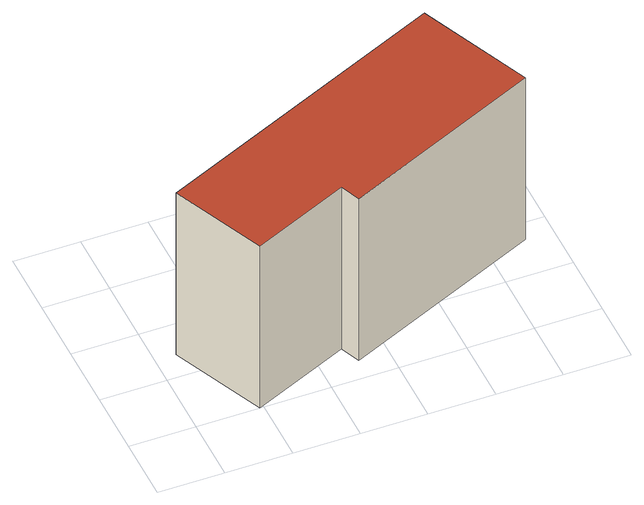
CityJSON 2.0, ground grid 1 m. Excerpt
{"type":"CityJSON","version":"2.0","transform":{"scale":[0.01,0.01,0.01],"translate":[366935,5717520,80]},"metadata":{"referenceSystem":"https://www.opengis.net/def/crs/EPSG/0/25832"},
"CityObjects":{
"building1":{"type":"Building","attributes":{"Geometrietyp2DReferenz":"3000","Gemeindeschluessel":"05562020","function":"31001_3074","roofType":"9999","measuredHeight":3},"address":[{"country":"Germany","locality":"Herten","thoroughfareNumber":"1","thoroughfareName":"Zur Baut"}],"geometry":[{"type":"Solid","lod":"2","boundaries":[[[[0,1,2,3,4,5]],[[3,6,7,4]],[[2,8,6,3]],[[1,9,8,2]],[[0,10,9,1]],[[5,11,10,0]],[[4,7,11,5]],[[6,8,9,10,11,7]]]],"semantics":{"surfaces":[{"type":"RoofSurface"},{"type":"WallSurface"},{"type":"GroundSurface"}],"values":[[0,1,1,1,1,1,1,2]]}}]}
},
"vertices":[
[94,0,373],[242,65,373],[255,35,373],[558,168,373],[482,341,373],[31,143,373],[558,168,73],[482,341,73],[255,35,73],[242,65,73],[94,0,73],[31,143,73]
]}
